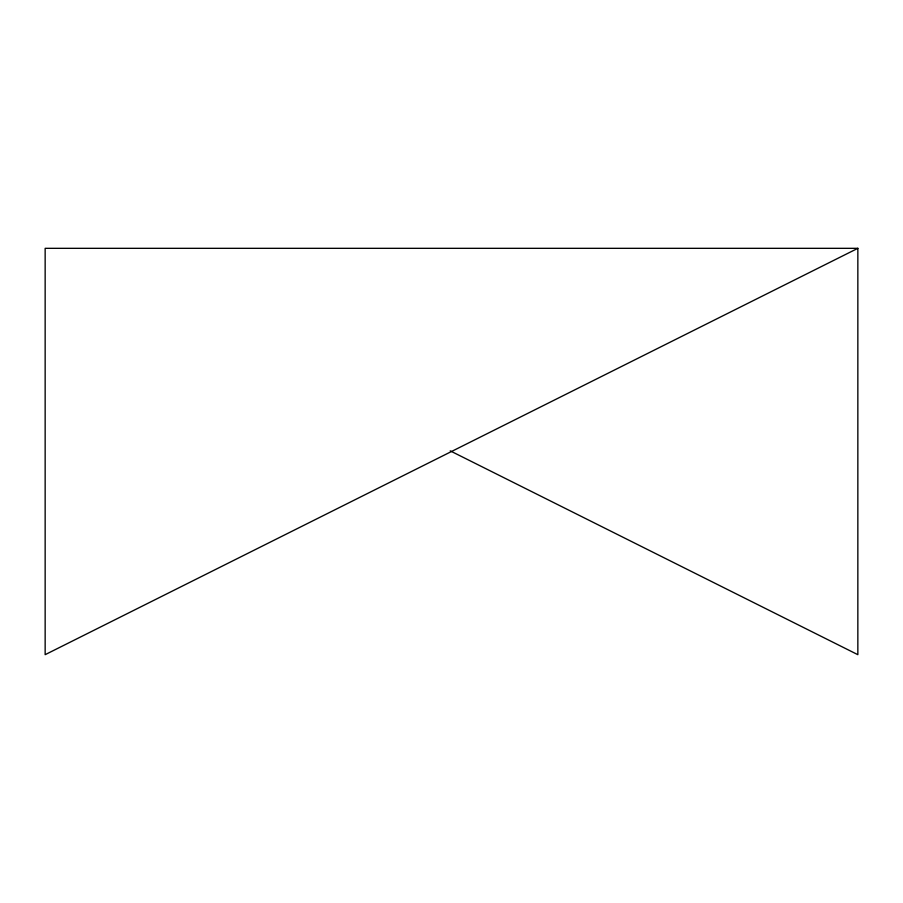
<?xml version="1.0" encoding="UTF-8"?>
<svg xmlns="http://www.w3.org/2000/svg" width="903" height="903" viewBox="0 0 903 903"><rect width="100%" height="100%" fill="white"/><g stroke="black" fill="none" stroke-linecap="round" stroke-linejoin="round"><path stroke-width="1.35" d="M857.85 248.325L45.15 654.675L45.15 248.325L857.85 248.325L857.85 654.675L450.236 450.868"/></g></svg>
